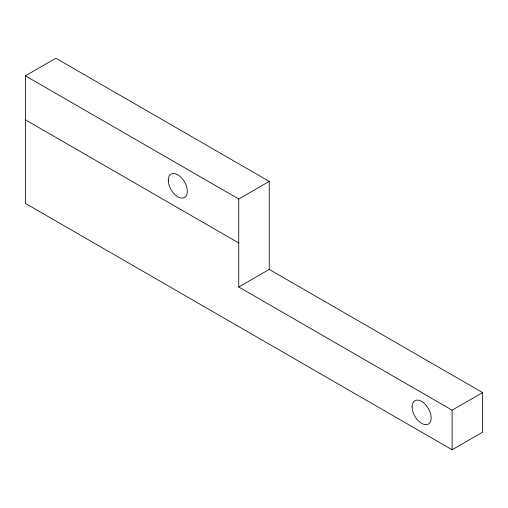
<?xml version="1.0" encoding="UTF-8"?>
<svg xmlns="http://www.w3.org/2000/svg" width="508" height="508" viewBox="0 0 508 508"><rect width="100%" height="100%" fill="white"/><g stroke="black" fill="none" stroke-linecap="round" stroke-linejoin="round"><path stroke-width="0.76" d="M25.4 75.825L55.88 58.23L269.24 181.407L269.24 269.399L482.6 392.582L482.6 432.175L452.12 449.77L25.4 203.41L25.4 75.825L238.76 199.009L269.24 181.407M238.76 199.009L238.76 286.995L269.24 269.399M238.76 286.995L452.12 410.178L482.6 392.582M25.4 119.818L238.76 243.002M452.12 410.178L452.12 449.77M168.275 180.308A13.468 7.779 60 0 0 182.562 198.082A13.468 7.779 60 0 0 182.562 179.032A13.468 7.779 60 0 0 168.275 180.308M412.115 406.876A13.468 7.779 60 0 0 426.403 424.65A13.468 7.779 60 0 0 426.403 405.6A13.468 7.779 60 0 0 412.115 406.876"/></g></svg>
